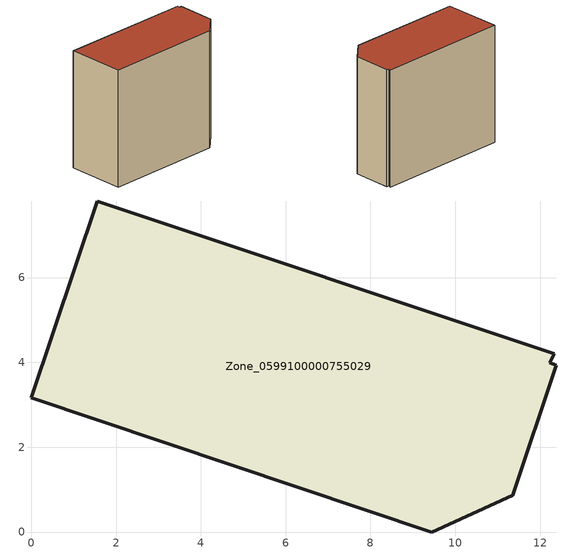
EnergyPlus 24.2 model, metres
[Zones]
Zone_0599100000755029
 floor ground (C_G): 1.56,7.81 12.34,4.2 12.22,3.99 12.38,3.94 11.36,0.87 9.45,0 0,3.17 z2.95
 wall outside (C_F): 0,3.17 9.45,0 11.36,0.87 12.38,3.94 12.22,3.99 12.34,4.2 1.56,7.81 0,3.17 z2.95:12.93
 roof outside (C_R): 12.34,4.2 1.56,7.81 0,3.17 9.45,0 11.36,0.87 12.38,3.94 12.22,3.99 z12.93
[BUILDING]
Pand.0599100000755029: North Axis=0; Terrain=City; Loads Convergence Tolerance Value=0.04; Temperature Convergence Tolerance Value=0.4; Solar Distribution=FullExterior; Maximum Number of Warmup Days=25; Minimum Number of Warmup Days=1
[Site:Location]
Rotterdam.The.Hague.AP_ZH_NLD Design_Conditions: Latitude=51.96; Longitude=4.45; Time Zone=1; Elevation=-4.5
[SITE:GROUNDTEMPERATURE:BUILDINGSURFACE]
18, 18, 18, 18, 18, 18, 18, 18, 18, 18, 18, 18
[MATERIAL] Thermal Absorptance=0.9; Solar Absorptance=0.7; Visible Absorptance=0.7
Name | Roughness | Thickness | Conductivity | Density | Specific Heat
G.TI.2006-2014 | MediumSmooth | 0.15 | 0.06 | 540 | 1210
F.TI.2006-2014 | Rough | 0.3 | 0.12 | 1920 | 840
R.TI.2006-2014 | MediumRough | 0.2 | 0.08 | 1500 | 1000
[CONSTRUCTION]
C_G: G.TI.2006-2014
C_F: F.TI.2006-2014
C_R: R.TI.2006-2014
[ZONE]
Zone_0599100000755029: Type=1; Multiplier=1; Ceiling Height=Autocalculate; Volume=Autocalculate; Floor Area=autocalculate; Part of Total Floor Area=Yes
[ZONEINFILTRATION:DESIGNFLOWRATE]
Infil_Zone_0599100000755029: Zone or ZoneList or Space or SpaceList=Zone_0599100000755029; Schedule=AlwaysOn; Design Flow Rate Calculation Method=Flow/Area; Flow Rate per Floor Area=0.0015; Constant Term Coefficient=1; Temperature Term Coefficient=0; Velocity Term Coefficient=0; Velocity Squared Term Coefficient=0
[HVACTEMPLATE:ZONE:IDEALLOADSAIRSYSTEM]
Zone_0599100000755029: Maximum Heating Supply Air Temperature=50; Minimum Cooling Supply Air Temperature=13; Maximum Heating Supply Air Humidity Ratio=0.0156; Minimum Cooling Supply Air Humidity Ratio=0.0077; Heating Limit=NoLimit; Cooling Limit=NoLimit; Dehumidification Control Type=ConstantSensibleHeatRatio; Cooling Sensible Heat Ratio=0.7; Dehumidification Setpoint=60; Humidification Control Type=None; Humidification Setpoint=30; Outdoor Air Method=None; Outdoor Air Flow Rate per Person=0.00944; Outdoor Air Flow Rate per Zone Floor Area=0; Outdoor Air Flow Rate per Zone=0; Demand Controlled Ventilation Type=None; Outdoor Air Economizer Type=NoEconomizer; Heat Recovery Type=None; Sensible Heat Recovery Effectiveness=0.7; Latent Heat Recovery Effectiveness=0.65
[ZONECONTROL:THERMOSTAT]
ThermostatControl_Zone_0599100000755029: Zone or ZoneList=Zone_0599100000755029; Control Type Schedule=DualSetpointControlType; Control 1=Thermostat_Zone_0599100000755029; Temperature Difference Between Cutout And Setpoint=0
[THERMOSTATSETPOINT:DUALSETPOINT]
Thermostat_Zone_0599100000755029: Heating Setpoint Temperature Schedule=HeatingSetpoint_Zone_0599100000755029; Cooling Setpoint Temperature Schedule=CoolingSetpoint_Zone_0599100000755029
[SCHEDULE:COMPACT]
HeatingSetpoint_Zone_0599100000755029: Through: 12/31, For: AllDays, Until: 24:00, 21
CoolingSetpoint_Zone_0599100000755029: Through: 12/31, For: AllDays, Until: 24:00, 24
DualSetpointControlType: Through: 12/31, For: AllDays, Until: 24:00, 4
AlwaysOn: Through: 12/31, For: AllDays, Until: 24:00, 1
